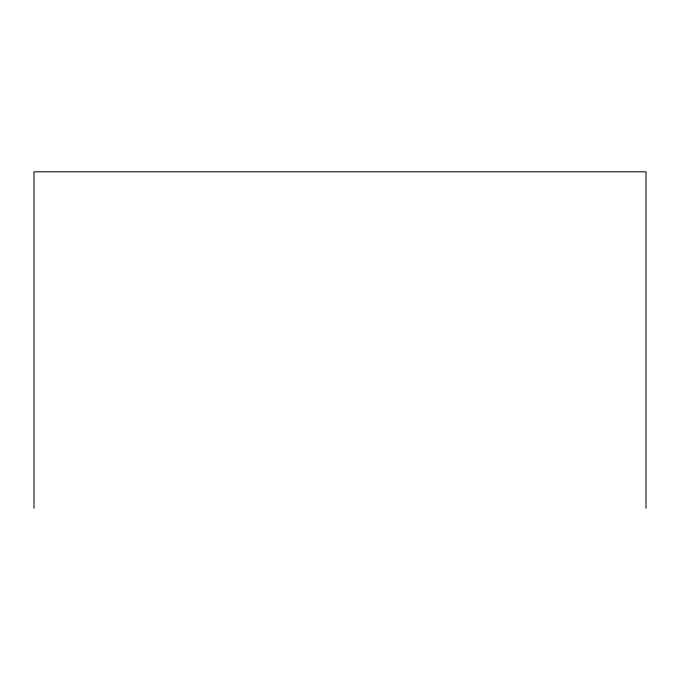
<?xml version="1.0" encoding="UTF-8"?>
<svg xmlns="http://www.w3.org/2000/svg" width="680" height="680" viewBox="0 0 680 680"><rect width="100%" height="100%" fill="white"/><g stroke="black" fill="none" stroke-linecap="round" stroke-linejoin="round"><path stroke-width="1.02" d="M646 508.198L646 171.802L34 171.802L34 508.198"/></g></svg>
